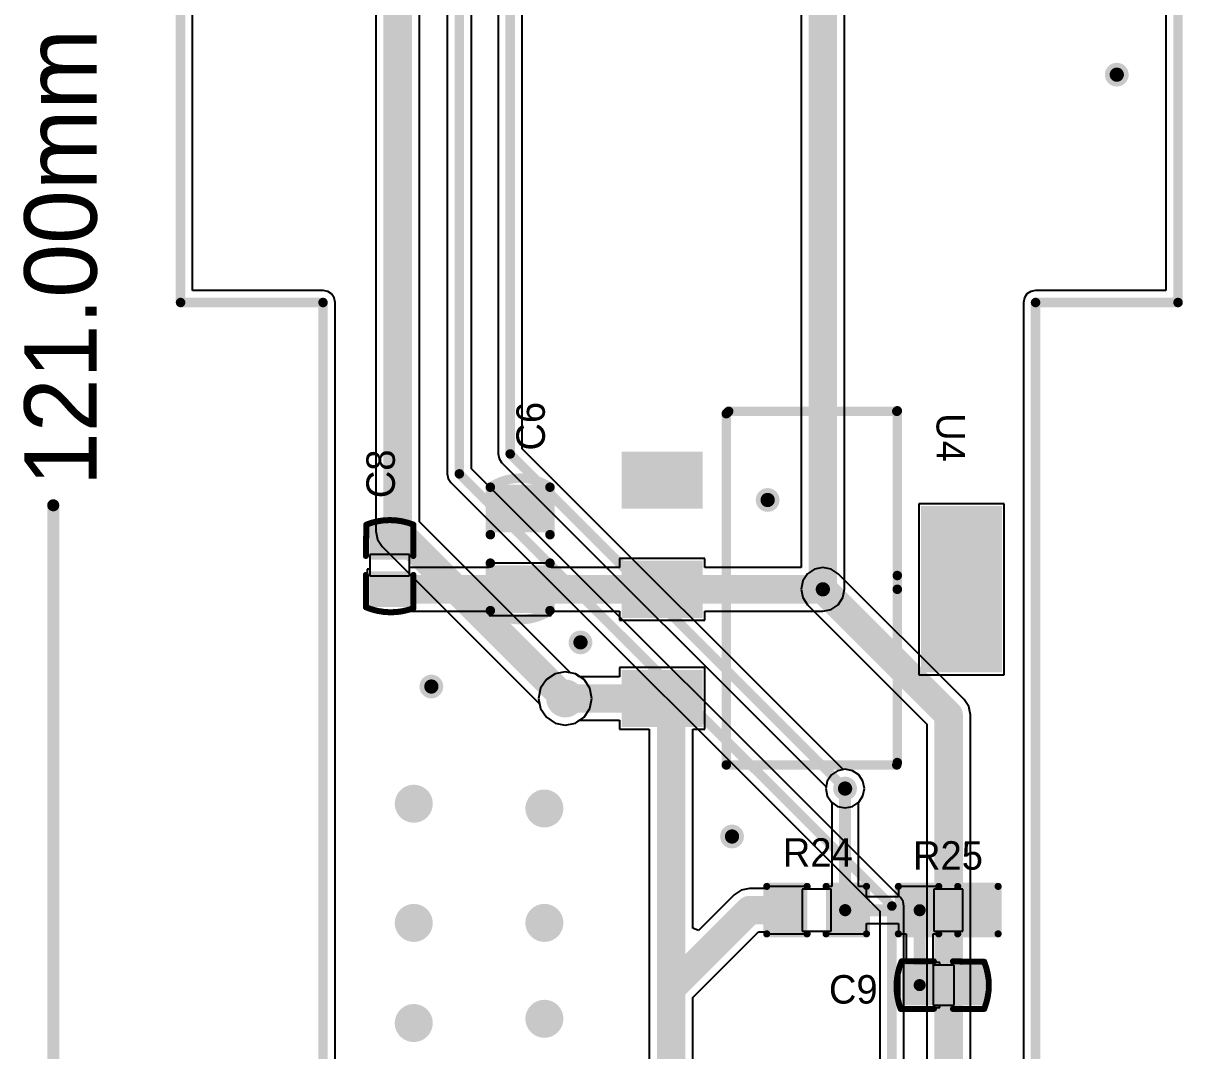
# Model space of a CAD drawing. Extents: x 10.58 to 11.54, y 9.91 to 15.27.
# Drawn here: x 10.578 to 11.539, y 12.021 to 12.873 of the extents above; entities that cross this region are included whole.
import ezdxf

# ---------------------------------------------------------------- set-up
doc = ezdxf.new("R2010")
doc.units = 0
doc.layers.get('0').update_dxf_attribs({"linetype": 'CONTINUOUS'})
for name, color, linetype in [('BOTTOMLAYER', 5, 'CONTINUOUS'), ('KEEPOUTLAYER', 6, 'CONTINUOUS'), ('MULTILAYER', 9, 'CONTINUOUS'), ('TOPLAYER', 1, 'CONTINUOUS'), ('TOPOVERLAY', 2, 'CONTINUOUS'), ('TOPPASTE', 8, 'CONTINUOUS'), ('TOPSOLDER', 216, 'CONTINUOUS'), ('VIAHOLELAYER', 16, 'CONTINUOUS')]:
    doc.layers.add(name, color=color, linetype=linetype)

# ---------------------------------------------------------------- blocks, each defined once
blk = doc.blocks.new('C_0603_18')
at = {"layer": 'TOPLAYER'}
for points in [[(-0.017717, -0.019685), (-0.017717, 0.019685), (-0.049213, -0.019685), (-0.049213, 0.019685)], [(0.049213, -0.019685), (0.049213, 0.019685), (0.017717, -0.019685), (0.017717, 0.019685)]]:
    blk.add_solid(points, dxfattribs=at)
at = {"layer": 'TOPOVERLAY', "const_width": 0.007874}
for points in [[(-0.051181, -0.024708, -0.302775), (-0.051181, 0.024708)], [(0.051181, 0.024708, -0.302775), (0.051181, -0.024708)]]:
    blk.add_lwpolyline(points, format="xyb", dxfattribs=at)
at = {"layer": 'TOPOVERLAY', "const_width": 0.003937}
for points in [[(-0.05315, 0.024708, 1), (-0.049213, 0.024708, 1)], [(-0.05315, 0.024708, 1), (-0.049213, 0.024708, 1)], [(-0.01378, 0.024708, 1), (-0.009843, 0.024708, 1)], [(0.009843, 0.024708, 1), (0.01378, 0.024708, 1)], [(0.049213, 0.024708, 1), (0.05315, 0.024708, 1)], [(0.049213, 0.024708, 1), (0.05315, 0.024708, 1)], [(-0.05315, -0.024708, 1), (-0.049213, -0.024708, 1)], [(-0.05315, -0.024708, 1), (-0.049213, -0.024708, 1)], [(-0.01378, -0.024708, 1), (-0.009843, -0.024708, 1)], [(0.009843, -0.024708, 1), (0.01378, -0.024708, 1)], [(0.049213, -0.024708, 1), (0.05315, -0.024708, 1)], [(0.049213, -0.024708, 1), (0.05315, -0.024708, 1)]]:
    blk.add_lwpolyline(points, format="xyb", close=True, dxfattribs=at)
at = {"layer": 'TOPOVERLAY', "const_width": 0.007874}
for points in [[(-0.011811, 0.024708), (-0.051181, 0.024708)], [(0.051181, 0.024708), (0.011811, 0.024708)], [(-0.011811, -0.024708), (-0.051181, -0.024708)], [(0.051181, -0.024708), (0.011811, -0.024708)]]:
    blk.add_lwpolyline(points, dxfattribs=at)
at = {"layer": 'TOPPASTE'}
for points in [[(-0.017717, -0.019685), (-0.017717, 0.019685), (-0.049213, -0.019685), (-0.049213, 0.019685)], [(0.049213, -0.019685), (0.049213, 0.019685), (0.017717, -0.019685), (0.017717, 0.019685)]]:
    blk.add_solid(points, dxfattribs=at)
at = {"layer": 'TOPSOLDER'}
for points in [[(-0.013717, -0.023685), (-0.013717, 0.023685), (-0.053213, -0.023685), (-0.053213, 0.023685)], [(0.053213, -0.023685), (0.053213, 0.023685), (0.013717, -0.023685), (0.013717, 0.023685)]]:
    blk.add_solid(points, dxfattribs=at)
blk = doc.blocks.new('C_0402_20')
at = {"layer": 'TOPLAYER'}
for p, q in [((0.008518, 0.0165), (-0.008982, 0.0165)), ((-0.008982, 0.0165), (-0.008982, -0.0165)), ((0.008518, -0.016), (0.008518, 0.0165)), ((-0.008982, -0.0165), (0.009018, -0.0165)), ((0.009018, -0.0165), (0.008518, -0.016))]:
    blk.add_line(p, q, dxfattribs=at)
for points in [[(-0.00884, -0.012795), (-0.00884, 0.012795), (-0.030494, -0.012795), (-0.030494, 0.012795)], [(0.03053, -0.012795), (0.03053, 0.012795), (0.008876, -0.012795), (0.008876, 0.012795)]]:
    blk.add_solid(points, dxfattribs=at)
at = {"layer": 'TOPOVERLAY', "const_width": 0.005}
for points in [[(-0.03382, -0.019341, -0.193022), (-0.033854, 0.01965)], [(0.035464, 0.019716, -0.191665), (0.034708, -0.019637)]]:
    blk.add_lwpolyline(points, format="xyb", dxfattribs=at)
at = {"layer": 'TOPOVERLAY', "const_width": 0.0025}
for points in [[(-0.035104, 0.01965, 1), (-0.032604, 0.01965, 1)], [(-0.03509, 0.019685, 1), (-0.03259, 0.019685, 1)], [(-0.009106, 0.019685, 1), (-0.006606, 0.019685, 1)], [(0.006642, 0.019685, 1), (0.009142, 0.019685, 1)], [(0.034214, 0.019716, 1), (0.036714, 0.019716, 1)], [(0.034225, 0.019685, 1), (0.036726, 0.019685, 1)], [(-0.03509, -0.019291, 1), (-0.03259, -0.019291, 1)], [(-0.03507, -0.019341, 1), (-0.03257, -0.019341, 1)], [(-0.009106, -0.019685, 1), (-0.006606, -0.019685, 1)], [(0.006642, -0.019685, 1), (0.009142, -0.019685, 1)], [(0.033438, -0.019685, 1), (0.035938, -0.019685, 1)], [(0.033458, -0.019637, 1), (0.035958, -0.019637, 1)]]:
    blk.add_lwpolyline(points, format="xyb", close=True, dxfattribs=at)
at = {"layer": 'TOPOVERLAY', "const_width": 0.005}
for points in [[(-0.007856, 0.019685), (-0.03384, 0.019685)], [(0.035476, 0.019685), (0.007892, 0.019685)], [(-0.007856, -0.019685), (-0.03384, -0.019291)], [(0.034688, -0.019685), (0.007892, -0.019685)]]:
    blk.add_lwpolyline(points, dxfattribs=at)
at = {"layer": 'TOPPASTE'}
for points in [[(-0.00884, -0.012795), (-0.00884, 0.012795), (-0.030494, -0.012795), (-0.030494, 0.012795)], [(0.03053, -0.012795), (0.03053, 0.012795), (0.008876, -0.012795), (0.008876, 0.012795)]]:
    blk.add_solid(points, dxfattribs=at)
at = {"layer": 'TOPSOLDER'}
for points in [[(-0.00484, -0.016795), (-0.00484, 0.016795), (-0.034494, -0.016795), (-0.034494, 0.016795)], [(0.03453, -0.016795), (0.03453, 0.016795), (0.004876, -0.016795), (0.004876, 0.016795)]]:
    blk.add_solid(points, dxfattribs=at)
blk = doc.blocks.new('C_0402_21')
at = {"layer": 'TOPLAYER'}
for p, q in [((0.008518, 0.0165), (-0.008982, 0.0165)), ((-0.008982, 0.0165), (-0.008982, -0.0165)), ((0.008518, -0.016), (0.008518, 0.0165)), ((-0.008982, -0.0165), (0.009018, -0.0165)), ((0.009018, -0.0165), (0.008518, -0.016))]:
    blk.add_line(p, q, dxfattribs=at)
for points in [[(-0.00884, -0.012795), (-0.00884, 0.012795), (-0.030494, -0.012795), (-0.030494, 0.012795)], [(0.03053, -0.012795), (0.03053, 0.012795), (0.008876, -0.012795), (0.008876, 0.012795)]]:
    blk.add_solid(points, dxfattribs=at)
at = {"layer": 'TOPOVERLAY', "const_width": 0.005}
for points in [[(-0.03382, -0.019341, -0.193022), (-0.033854, 0.01965)], [(0.035464, 0.019716, -0.191665), (0.034708, -0.019637)]]:
    blk.add_lwpolyline(points, format="xyb", dxfattribs=at)
at = {"layer": 'TOPOVERLAY', "const_width": 0.0025}
for points in [[(-0.035104, 0.01965, 1), (-0.032604, 0.01965, 1)], [(-0.03509, 0.019685, 1), (-0.03259, 0.019685, 1)], [(-0.009106, 0.019685, 1), (-0.006606, 0.019685, 1)], [(0.006642, 0.019685, 1), (0.009142, 0.019685, 1)], [(0.034214, 0.019716, 1), (0.036714, 0.019716, 1)], [(0.034225, 0.019685, 1), (0.036726, 0.019685, 1)], [(-0.03509, -0.019291, 1), (-0.03259, -0.019291, 1)], [(-0.03507, -0.019341, 1), (-0.03257, -0.019341, 1)], [(-0.009106, -0.019685, 1), (-0.006606, -0.019685, 1)], [(0.006642, -0.019685, 1), (0.009142, -0.019685, 1)], [(0.033438, -0.019685, 1), (0.035938, -0.019685, 1)], [(0.033458, -0.019637, 1), (0.035958, -0.019637, 1)]]:
    blk.add_lwpolyline(points, format="xyb", close=True, dxfattribs=at)
at = {"layer": 'TOPOVERLAY', "const_width": 0.005}
for points in [[(-0.007856, 0.019685), (-0.03384, 0.019685)], [(0.035476, 0.019685), (0.007892, 0.019685)], [(-0.007856, -0.019685), (-0.03384, -0.019291)], [(0.034688, -0.019685), (0.007892, -0.019685)]]:
    blk.add_lwpolyline(points, dxfattribs=at)
at = {"layer": 'TOPPASTE'}
for points in [[(-0.00884, -0.012795), (-0.00884, 0.012795), (-0.030494, -0.012795), (-0.030494, 0.012795)], [(0.03053, -0.012795), (0.03053, 0.012795), (0.008876, -0.012795), (0.008876, 0.012795)]]:
    blk.add_solid(points, dxfattribs=at)
at = {"layer": 'TOPSOLDER'}
for points in [[(-0.00484, -0.016795), (-0.00484, 0.016795), (-0.034494, -0.016795), (-0.034494, 0.016795)], [(0.03453, -0.016795), (0.03453, 0.016795), (0.004876, -0.016795), (0.004876, 0.016795)]]:
    blk.add_solid(points, dxfattribs=at)
blk = doc.blocks.new('R_0402_50')
at = {"layer": 'TOPLAYER'}
for p, q in [((0.017, 0.0175), (-0.007, 0.0175)), ((-0.007, 0.0175), (-0.007, -0.0175)), ((0.017, -0.0175), (0.017, 0.0175)), ((-0.007, -0.0175), (0.017, -0.0175))]:
    blk.add_line(p, q, dxfattribs=at)
for points in [[(-0.006811, -0.01378), (-0.006811, 0.01378), (-0.030433, -0.01378), (-0.030433, 0.01378)], [(0.040433, -0.01378), (0.040433, 0.01378), (0.016811, -0.01378), (0.016811, 0.01378)]]:
    blk.add_solid(points, dxfattribs=at)
at = {"layer": 'TOPOVERLAY', "const_width": 0.005906}
for points in [[(-0.036339, -0.019685), (-0.036339, 0.019685)], [(-0.036339, 0.019685), (-0.002874, 0.019685)], [(0.012874, 0.019685), (0.046339, 0.019685)], [(0.046339, -0.019685), (0.046339, 0.019685)], [(-0.036339, -0.019685), (-0.002874, -0.019685)], [(0.012874, -0.019685), (0.046339, -0.019685)]]:
    blk.add_lwpolyline(points, dxfattribs=at)
at = {"layer": 'TOPOVERLAY', "const_width": 0.002953}
for points in [[(-0.037815, 0.019685, 1), (-0.034862, 0.019685, 1)], [(-0.037815, 0.019685, 1), (-0.034862, 0.019685, 1)], [(-0.00435, 0.019685, 1), (-0.001398, 0.019685, 1)], [(0.011398, 0.019685, 1), (0.01435, 0.019685, 1)], [(0.044862, 0.019685, 1), (0.047815, 0.019685, 1)], [(0.044862, 0.019685, 1), (0.047815, 0.019685, 1)], [(-0.037815, -0.019685, 1), (-0.034862, -0.019685, 1)], [(-0.037815, -0.019685, 1), (-0.034862, -0.019685, 1)], [(-0.00435, -0.019685, 1), (-0.001398, -0.019685, 1)], [(0.011398, -0.019685, 1), (0.01435, -0.019685, 1)], [(0.044862, -0.019685, 1), (0.047815, -0.019685, 1)], [(0.044862, -0.019685, 1), (0.047815, -0.019685, 1)]]:
    blk.add_lwpolyline(points, format="xyb", close=True, dxfattribs=at)
at = {"layer": 'TOPPASTE'}
for points in [[(-0.006811, -0.01378), (-0.006811, 0.01378), (-0.030433, -0.01378), (-0.030433, 0.01378)], [(0.040433, -0.01378), (0.040433, 0.01378), (0.016811, -0.01378), (0.016811, 0.01378)]]:
    blk.add_solid(points, dxfattribs=at)
at = {"layer": 'TOPSOLDER'}
for points in [[(-0.002811, -0.01778), (-0.002811, 0.01778), (-0.034433, -0.01778), (-0.034433, 0.01778)], [(0.044433, -0.01778), (0.044433, 0.01778), (0.012811, -0.01778), (0.012811, 0.01778)]]:
    blk.add_solid(points, dxfattribs=at)
blk = doc.blocks.new('R_0402_51')
at = {"layer": 'TOPLAYER'}
for p, q in [((0.017, 0.0175), (-0.007, 0.0175)), ((-0.007, 0.0175), (-0.007, -0.0175)), ((0.017, -0.0175), (0.017, 0.0175)), ((-0.007, -0.0175), (0.017, -0.0175))]:
    blk.add_line(p, q, dxfattribs=at)
for points in [[(-0.006811, -0.01378), (-0.006811, 0.01378), (-0.030433, -0.01378), (-0.030433, 0.01378)], [(0.040433, -0.01378), (0.040433, 0.01378), (0.016811, -0.01378), (0.016811, 0.01378)]]:
    blk.add_solid(points, dxfattribs=at)
at = {"layer": 'TOPOVERLAY', "const_width": 0.005906}
for points in [[(-0.036339, -0.019685), (-0.036339, 0.019685)], [(-0.036339, 0.019685), (-0.002874, 0.019685)], [(0.012874, 0.019685), (0.046339, 0.019685)], [(0.046339, -0.019685), (0.046339, 0.019685)], [(-0.036339, -0.019685), (-0.002874, -0.019685)], [(0.012874, -0.019685), (0.046339, -0.019685)]]:
    blk.add_lwpolyline(points, dxfattribs=at)
at = {"layer": 'TOPOVERLAY', "const_width": 0.002953}
for points in [[(-0.037815, 0.019685, 1), (-0.034862, 0.019685, 1)], [(-0.037815, 0.019685, 1), (-0.034862, 0.019685, 1)], [(-0.00435, 0.019685, 1), (-0.001398, 0.019685, 1)], [(0.011398, 0.019685, 1), (0.01435, 0.019685, 1)], [(0.044862, 0.019685, 1), (0.047815, 0.019685, 1)], [(0.044862, 0.019685, 1), (0.047815, 0.019685, 1)], [(-0.037815, -0.019685, 1), (-0.034862, -0.019685, 1)], [(-0.037815, -0.019685, 1), (-0.034862, -0.019685, 1)], [(-0.00435, -0.019685, 1), (-0.001398, -0.019685, 1)], [(0.011398, -0.019685, 1), (0.01435, -0.019685, 1)], [(0.044862, -0.019685, 1), (0.047815, -0.019685, 1)], [(0.044862, -0.019685, 1), (0.047815, -0.019685, 1)]]:
    blk.add_lwpolyline(points, format="xyb", close=True, dxfattribs=at)
at = {"layer": 'TOPPASTE'}
for points in [[(-0.006811, -0.01378), (-0.006811, 0.01378), (-0.030433, -0.01378), (-0.030433, 0.01378)], [(0.040433, -0.01378), (0.040433, 0.01378), (0.016811, -0.01378), (0.016811, 0.01378)]]:
    blk.add_solid(points, dxfattribs=at)
at = {"layer": 'TOPSOLDER'}
for points in [[(-0.002811, -0.01778), (-0.002811, 0.01778), (-0.034433, -0.01778), (-0.034433, 0.01778)], [(0.044433, -0.01778), (0.044433, 0.01778), (0.012811, -0.01778), (0.012811, 0.01778)]]:
    blk.add_solid(points, dxfattribs=at)
blk = doc.blocks.new('SOT_223_60')
at = {"layer": 'TOPLAYER'}
for points in [[(-0.064961, 0.153543), (-0.064961, 0.094488), (0.064961, 0.153543), (0.064961, 0.094488)], [(-0.110236, -0.094488), (-0.110236, -0.153543), (-0.070866, -0.094488), (-0.070866, -0.153543)], [(-0.019685, -0.094488), (-0.019685, -0.153543), (0.019685, -0.094488), (0.019685, -0.153543)], [(0.070866, -0.094488), (0.070866, -0.153543), (0.110236, -0.094488), (0.110236, -0.153543)]]:
    blk.add_solid(points, dxfattribs=at)
at = {"layer": 'TOPOVERLAY', "const_width": 0.007874}
for points in [[(0, 0.070866), (-0.148032, 0.070866)], [(-0.147638, -0.068898), (-0.147638, 0.070472)], [(0.143701, 0.070866), (-0.011417, 0.070866)], [(0.145669, -0.070866), (0.145669, 0.070472)], [(-0.145669, -0.070866), (-0.147638, -0.068898)], [(0.145669, -0.070866), (-0.145669, -0.070866)]]:
    blk.add_lwpolyline(points, dxfattribs=at)
at = {"layer": 'TOPOVERLAY', "const_width": 0.003937}
for points in [[(-0.15, 0.070866, 1), (-0.146063, 0.070866, 1)], [(-0.149606, 0.070472, 1), (-0.145669, 0.070472, 1)], [(-0.013386, 0.070866, 1), (-0.009449, 0.070866, 1)], [(-0.001969, 0.070866, 1), (0.001969, 0.070866, 1)], [(0.141732, 0.070866, 1), (0.145669, 0.070866, 1)], [(0.143701, 0.070472, 1), (0.147638, 0.070472, 1)], [(-0.149606, -0.068898, 1), (-0.145669, -0.068898, 1)], [(-0.149606, -0.068898, 1), (-0.145669, -0.068898, 1)], [(-0.147638, -0.070866, 1), (-0.143701, -0.070866, 1)], [(-0.147638, -0.070866, 1), (-0.143701, -0.070866, 1)], [(0.143701, -0.070866, 1), (0.147638, -0.070866, 1)], [(0.143701, -0.070866, 1), (0.147638, -0.070866, 1)]]:
    blk.add_lwpolyline(points, format="xyb", close=True, dxfattribs=at)
at = {"layer": 'TOPPASTE'}
for points in [[(-0.064961, 0.153543), (-0.064961, 0.094488), (0.064961, 0.153543), (0.064961, 0.094488)], [(-0.110236, -0.094488), (-0.110236, -0.153543), (-0.070866, -0.094488), (-0.070866, -0.153543)], [(-0.019685, -0.094488), (-0.019685, -0.153543), (0.019685, -0.094488), (0.019685, -0.153543)], [(0.070866, -0.094488), (0.070866, -0.153543), (0.110236, -0.094488), (0.110236, -0.153543)]]:
    blk.add_solid(points, dxfattribs=at)
at = {"layer": 'TOPSOLDER'}
for points in [[(-0.068961, 0.157543), (-0.068961, 0.090488), (0.068961, 0.157543), (0.068961, 0.090488)], [(-0.114236, -0.090488), (-0.114236, -0.157543), (-0.066866, -0.090488), (-0.066866, -0.157543)], [(-0.023685, -0.090488), (-0.023685, -0.157543), (0.023685, -0.090488), (0.023685, -0.157543)], [(0.066866, -0.090488), (0.066866, -0.157543), (0.114236, -0.090488), (0.114236, -0.157543)]]:
    blk.add_solid(points, dxfattribs=at)

msp = doc.modelspace()

# ---------------------------------------------------------------- linework, layer by layer
at = {"layer": 'BOTTOMLAYER'}
for p, q in [((11.525096, 15.092065), (11.525096, 12.651505)), ((10.718394, 12.651505), (10.718394, 14.576317)), ((10.870216, 14.324018), (10.870216, 12.451951)), ((10.949497, 12.503501), (10.949497, 13.443538)), ((10.971552, 13.385959), (10.971552, 12.51588)), ((10.991622, 12.520037), (10.991622, 13.381802)), ((10.906344, 12.459433), (10.906344, 13.362026)), ((10.929426, 13.364629), (10.929426, 12.499345)), ((10.826469, 12.651505), (10.718394, 12.651505)), ((10.830309, 12.650741), (10.826469, 12.651505)), ((10.833565, 12.648565), (10.830309, 12.650741)), ((10.83574, 12.64531), (10.833565, 12.648565)), ((11.409925, 12.648565), (11.407749, 12.64531)), ((11.41318, 12.650741), (11.409925, 12.648565)), ((11.417021, 12.651505), (11.41318, 12.650741)), ((11.525096, 12.651505), (11.417021, 12.651505)), ((10.836504, 12.641469), (10.83574, 12.64531)), ((10.836504, 10.348354), (10.836504, 12.641469)), ((11.407749, 12.64531), (11.406985, 12.641469)), ((11.406985, 12.641469), (11.406985, 10.706622)), ((10.971552, 12.51588), (10.971552, 12.51588)), ((10.971552, 12.51588), (10.971552, 12.51588)), ((10.971552, 12.51588), (10.972316, 12.51204)), ((11.257591, 12.254068), (10.991622, 12.520037)), ((10.972316, 12.51204), (10.974491, 12.508784)), ((10.974491, 12.508784), (11.243399, 12.239876)), ((10.929426, 12.499345), (10.929426, 12.499345)), ((10.929426, 12.499345), (10.929426, 12.499345)), ((10.929426, 12.499345), (10.93019, 12.495504)), ((10.93019, 12.495504), (10.932365, 12.492249)), ((11.305033, 12.147965), (10.949497, 12.503501)), ((10.932365, 12.492249), (11.287902, 12.136712)), ((11.031511, 12.334266), (10.906344, 12.459433)), ((10.870216, 12.451951), (10.870216, 12.451951)), ((10.870216, 12.451951), (10.870216, 12.451951)), ((10.870216, 12.451951), (10.871591, 12.445038)), ((10.871591, 12.445038), (10.875507, 12.439178)), ((10.875507, 12.439178), (11.005965, 12.30872)), ((11.233804, 12.420289), (11.227944, 12.416374)), ((11.240717, 12.421664), (11.233804, 12.420289)), ((11.24763, 12.420289), (11.240717, 12.421664)), ((11.25349, 12.416374), (11.24763, 12.420289)), ((11.224028, 12.410513), (11.222653, 12.403601)), ((11.227944, 12.416374), (11.224028, 12.410513)), ((11.357746, 12.312118), (11.25349, 12.416374)), ((11.222653, 12.403601), (11.224028, 12.396688)), ((11.224028, 12.396688), (11.227944, 12.390828)), ((11.227944, 12.390828), (11.326909, 12.291863)), ((11.03563, 12.333447), (11.031511, 12.334266)), ((11.042793, 12.328661), (11.03563, 12.333447)), ((11.047579, 12.321498), (11.042793, 12.328661)), ((11.049259, 12.313049), (11.047579, 12.321498)), ((11.047579, 12.304601), (11.049259, 12.313049)), ((11.361662, 12.306257), (11.357746, 12.312118)), ((11.005965, 12.30872), (11.006785, 12.304601)), ((11.006785, 12.304601), (11.01157, 12.297438)), ((11.042793, 12.297438), (11.047579, 12.304601)), ((11.363037, 12.299345), (11.361662, 12.306257)), ((11.01157, 12.297438), (11.018733, 12.292652)), ((11.03563, 12.292652), (11.042793, 12.297438)), ((11.363037, 11.832416), (11.363037, 12.299345)), ((11.363037, 12.299345), (11.363037, 12.299345)), ((11.363037, 12.299345), (11.363037, 12.299345)), ((11.363037, 12.299345), (11.363037, 12.299345)), ((11.363037, 12.299345), (11.363037, 12.299345)), ((11.363037, 12.299345), (11.363037, 12.299345)), ((11.363037, 12.299345), (11.363037, 12.299345)), ((11.363037, 12.299345), (11.363037, 12.299345)), ((11.363037, 12.299345), (11.363037, 12.299345)), ((11.363037, 12.299345), (11.363037, 12.299345)), ((11.363037, 12.299345), (11.363037, 12.299345)), ((11.018733, 12.292652), (11.027182, 12.290972)), ((11.027182, 12.290972), (11.03563, 12.292652)), ((11.326909, 12.291863), (11.326909, 11.832416)), ((11.259146, 12.254378), (11.257591, 12.254068)), ((11.265291, 12.253155), (11.259146, 12.254378)), ((11.2705, 12.249675), (11.265291, 12.253155)), ((11.273981, 12.244466), (11.2705, 12.249675)), ((11.243399, 12.239876), (11.24309, 12.238321)), ((11.24309, 12.238321), (11.244312, 12.232176)), ((11.275203, 12.238321), (11.273981, 12.244466)), ((11.273981, 12.232176), (11.275203, 12.238321)), ((11.244312, 12.232176), (11.247792, 12.226967)), ((11.247792, 12.226967), (11.253002, 12.223487)), ((11.265291, 12.223487), (11.2705, 12.226967)), ((11.2705, 12.226967), (11.273981, 12.232176)), ((11.253002, 12.223487), (11.259146, 12.222265)), ((11.259146, 12.222265), (11.265291, 12.223487)), ((11.307208, 12.144709), (11.305033, 12.147965)), ((11.307972, 12.140869), (11.307208, 12.144709)), ((11.307972, 11.970055), (11.307972, 12.140869)), ((11.287902, 12.136712), (11.287902, 11.970055))]:
    msp.add_line(p, q, dxfattribs=at)
for points, const_width in [([(10.88828, 12.451951), (10.88828, 14.335959)], 0.023622), ([(10.939461, 12.499345), (10.939461, 13.448951)], 0.007874), ([(10.981587, 12.51588), (10.981587, 13.385959)], 0.007874), ([(10.981587, 12.51588), (11.259146, 12.238321)], 0.007874), ([(10.939461, 12.499345), (11.297937, 12.140869)], 0.007874), ([(10.88828, 12.451951), (11.027182, 12.313049)], 0.023622), ([(11.240717, 12.403601), (11.344973, 12.299345)], 0.023622), ([(11.344973, 11.832416), (11.344973, 12.299345)], 0.023622), ([(11.297937, 11.95782), (11.297937, 12.140869)], 0.007874)]:
    msp.add_lwpolyline(points, dxfattribs=dict(at, const_width=const_width))
for points, const_width in [([(11.479422, 12.830447, 1), (11.489264, 12.830447, 1)], 0.009843), ([(10.979619, 12.51588, 1), (10.983556, 12.51588, 1)], 0.003937), ([(10.979619, 12.51588, 1), (10.983556, 12.51588, 1)], 0.003937), ([(10.937493, 12.499345, 1), (10.94143, 12.499345, 1)], 0.003937), ([(10.937493, 12.499345, 1), (10.94143, 12.499345, 1)], 0.003937), ([(11.190052, 12.477691, 1), (11.199894, 12.477691, 1)], 0.009843), ([(10.882375, 12.451951, 1), (10.894186, 12.451951, 1)], 0.011811), ([(10.882375, 12.451951, 1), (10.894186, 12.451951, 1)], 0.011811), ([(11.234812, 12.403601, 1), (11.246623, 12.403601, 1)], 0.011811), ([(11.235796, 12.403601, 1), (11.245638, 12.403601, 1)], 0.009843), ([(11.034934, 12.359581, 1), (11.044776, 12.359581, 1)], 0.009843), ([(10.911312, 12.322967, 1), (10.921154, 12.322967, 1)], 0.009843), ([(11.019308, 12.313049, 1), (11.035056, 12.313049, 1)], 0.015748), ([(11.021276, 12.313049, 1), (11.033087, 12.313049, 1)], 0.011811), ([(11.339068, 12.299345, 1), (11.350879, 12.299345, 1)], 0.011811), ([(11.339068, 12.299345, 1), (11.350879, 12.299345, 1)], 0.011811), ([(11.254225, 12.238321, 1), (11.264067, 12.238321, 1)], 0.009843), ([(10.893792, 12.225723, 1), (10.90954, 12.225723, 1)], 0.015748), ([(11.00206, 12.221786, 1), (11.017808, 12.221786, 1)], 0.015748), ([(11.257178, 12.238321, 1), (11.261115, 12.238321, 1)], 0.003937), ([(11.160524, 12.198557, 1), (11.170367, 12.198557, 1)], 0.009843), ([(10.893792, 12.126904, 1), (10.90954, 12.126904, 1)], 0.015748), ([(11.00206, 12.126904, 1), (11.017808, 12.126904, 1)], 0.015748), ([(11.295968, 12.140869, 1), (11.299905, 12.140869, 1)], 0.003937), ([(11.295968, 12.140869, 1), (11.299905, 12.140869, 1)], 0.003937), ([(11.00206, 12.047376, 1), (11.017808, 12.047376, 1)], 0.015748), ([(10.893792, 12.043833, 1), (10.90954, 12.043833, 1)], 0.015748)]:
    msp.add_lwpolyline(points, format="xyb", close=True, dxfattribs=dict(at, const_width=const_width))
at = {"layer": 'KEEPOUTLAYER'}
for points, const_width in [([(11.535131, 12.641469), (11.535131, 15.102101)], 0.007874), ([(10.708359, 12.641469), (10.708359, 14.586352)], 0.007874), ([(10.708359, 12.641469), (10.826469, 12.641469)], 0.007874), ([(10.826469, 10.338318), (10.826469, 12.641469)], 0.007874), ([(11.417021, 12.641469), (11.535131, 12.641469)], 0.007874), ([(11.417021, 10.696586), (11.417021, 12.641469)], 0.007874), ([(10.602847, 10.338318), (10.602847, 12.473279)], 0.01)]:
    msp.add_lwpolyline(points, dxfattribs=dict(at, const_width=const_width))
for points, const_width in [([(10.70639, 12.641469, 1), (10.710327, 12.641469, 1)], 0.003937), ([(10.70639, 12.641469, 1), (10.710327, 12.641469, 1)], 0.003937), ([(10.824501, 12.641469, 1), (10.828438, 12.641469, 1)], 0.003937), ([(10.824501, 12.641469, 1), (10.828438, 12.641469, 1)], 0.003937), ([(11.415052, 12.641469, 1), (11.418989, 12.641469, 1)], 0.003937), ([(11.415052, 12.641469, 1), (11.418989, 12.641469, 1)], 0.003937), ([(11.533162, 12.641469, 1), (11.537099, 12.641469, 1)], 0.003937), ([(11.533162, 12.641469, 1), (11.537099, 12.641469, 1)], 0.003937), ([(10.600347, 12.473279, 1), (10.605347, 12.473279, 1)], 0.005)]:
    msp.add_lwpolyline(points, format="xyb", close=True, dxfattribs=dict(at, const_width=const_width))
at = {"layer": 'MULTILAYER'}
for points, const_width in [([(11.479422, 12.830447, 1), (11.489264, 12.830447, 1)], 0.009843), ([(11.190052, 12.477691, 1), (11.199894, 12.477691, 1)], 0.009843), ([(11.235796, 12.403601, 1), (11.245638, 12.403601, 1)], 0.009843), ([(11.034934, 12.359581, 1), (11.044776, 12.359581, 1)], 0.009843), ([(10.911312, 12.322967, 1), (10.921154, 12.322967, 1)], 0.009843), ([(11.019308, 12.313049, 1), (11.035056, 12.313049, 1)], 0.015748), ([(11.254225, 12.238321, 1), (11.264067, 12.238321, 1)], 0.009843), ([(10.893792, 12.225723, 1), (10.90954, 12.225723, 1)], 0.015748), ([(11.00206, 12.221786, 1), (11.017808, 12.221786, 1)], 0.015748), ([(11.160524, 12.198557, 1), (11.170367, 12.198557, 1)], 0.009843), ([(10.893792, 12.126904, 1), (10.90954, 12.126904, 1)], 0.015748), ([(11.00206, 12.126904, 1), (11.017808, 12.126904, 1)], 0.015748), ([(11.00206, 12.047376, 1), (11.017808, 12.047376, 1)], 0.015748), ([(10.893792, 12.043833, 1), (10.90954, 12.043833, 1)], 0.015748)]:
    msp.add_lwpolyline(points, format="xyb", close=True, dxfattribs=dict(at, const_width=const_width))
at = {"layer": 'TOPLAYER'}
for p, q in [((10.718394, 12.651505), (10.718394, 14.576317)), ((11.525096, 12.923293), (11.525096, 12.651505)), ((11.222653, 12.888401), (11.222653, 12.421664)), ((11.258781, 12.403601), (11.258781, 12.886216)), ((10.826469, 12.651505), (10.718394, 12.651505)), ((10.830309, 12.650741), (10.826469, 12.651505)), ((10.833565, 12.648565), (10.830309, 12.650741)), ((10.83574, 12.64531), (10.833565, 12.648565)), ((11.409925, 12.648565), (11.407749, 12.64531)), ((11.41318, 12.650741), (11.409925, 12.648565)), ((11.417021, 12.651505), (11.41318, 12.650741)), ((11.525096, 12.651505), (11.417021, 12.651505)), ((10.836504, 12.641469), (10.83574, 12.64531)), ((10.836504, 11.660634), (10.836504, 12.641469)), ((11.407749, 12.64531), (11.406985, 12.641469)), ((11.406985, 12.641469), (11.406985, 10.706622)), ((11.391008, 12.474467), (11.320142, 12.474467)), ((11.320142, 12.474467), (11.320142, 12.332735)), ((11.391008, 12.332735), (11.391008, 12.474467)), ((10.898159, 12.432383), (10.865159, 12.432383)), ((10.865159, 12.432383), (10.865159, 12.42043)), ((10.898159, 12.421664), (10.898159, 12.432383)), ((11.142976, 12.429191), (11.07211, 12.429191)), ((11.07211, 12.429191), (11.07211, 12.421664)), ((11.142976, 12.421664), (11.142976, 12.429191)), ((10.865159, 12.42043), (10.862958, 12.42043)), ((10.862958, 12.42043), (10.862958, 12.386965)), ((10.964268, 12.421664), (10.898159, 12.421664)), ((11.015449, 12.425289), (10.964268, 12.425289)), ((10.964268, 12.425289), (10.964268, 12.421664)), ((11.015449, 12.421664), (11.015449, 12.425289)), ((11.07211, 12.421664), (11.015449, 12.421664)), ((11.222653, 12.421664), (11.142976, 12.421664)), ((11.257406, 12.396688), (11.258781, 12.403601)), ((11.24763, 12.386912), (11.25349, 12.390828)), ((11.25349, 12.390828), (11.257406, 12.396688)), ((10.862958, 12.386965), (10.874763, 12.386965)), ((10.874763, 12.386965), (10.874843, 12.386912)), ((10.874843, 12.386912), (10.881756, 12.385537)), ((10.881756, 12.385537), (10.964268, 12.385537)), ((10.964268, 12.385537), (10.964268, 12.381982)), ((10.964268, 12.381982), (11.015449, 12.381982)), ((11.015449, 12.381982), (11.015449, 12.385537)), ((11.015449, 12.385537), (11.07211, 12.385537)), ((11.07211, 12.385537), (11.07211, 12.37801)), ((11.142976, 12.37801), (11.142976, 12.385537)), ((11.142976, 12.385537), (11.240717, 12.385537)), ((11.240717, 12.385537), (11.24763, 12.386912)), ((11.07211, 12.37801), (11.142976, 12.37801)), ((11.018733, 12.333447), (11.01157, 12.328661)), ((11.027182, 12.335127), (11.018733, 12.333447)), ((11.03563, 12.333447), (11.027182, 12.335127)), ((11.039123, 12.331113), (11.03563, 12.333447)), ((11.142976, 12.33864), (11.07211, 12.33864)), ((11.07211, 12.33864), (11.07211, 12.331113)), ((11.142976, 12.287459), (11.142976, 12.33864)), ((11.320142, 12.332735), (11.391008, 12.332735)), ((11.01157, 12.328661), (11.006785, 12.321498)), ((11.07211, 12.331113), (11.039123, 12.331113)), ((11.006785, 12.321498), (11.005104, 12.313049)), ((11.005104, 12.313049), (11.006785, 12.304601)), ((11.006785, 12.304601), (11.01157, 12.297438)), ((11.01157, 12.297438), (11.018733, 12.292652)), ((11.03563, 12.292652), (11.039123, 12.294986)), ((11.039123, 12.294986), (11.07211, 12.294986)), ((11.07211, 12.294986), (11.07211, 12.287459)), ((11.018733, 12.292652), (11.027182, 12.290972)), ((11.027182, 12.290972), (11.03563, 12.292652)), ((11.07211, 12.287459), (11.096895, 12.287459)), ((11.096895, 12.287459), (11.096895, 12.07248)), ((11.133022, 12.122623), (11.133022, 12.287459)), ((11.133022, 12.287459), (11.142976, 12.287459)), ((11.259146, 12.254378), (11.253002, 12.253155)), ((11.265291, 12.253155), (11.259146, 12.254378)), ((11.247792, 12.249675), (11.244312, 12.244466)), ((11.253002, 12.253155), (11.247792, 12.249675)), ((11.2705, 12.249675), (11.265291, 12.253155)), ((11.273981, 12.244466), (11.2705, 12.249675)), ((11.244312, 12.244466), (11.24309, 12.238321)), ((11.24309, 12.238321), (11.244312, 12.232176)), ((11.275203, 12.238321), (11.273981, 12.244466)), ((11.273981, 12.232176), (11.275203, 12.238321)), ((11.244312, 12.232176), (11.247792, 12.226967)), ((11.247792, 12.226967), (11.248062, 12.226788)), ((11.248062, 12.226788), (11.248062, 12.157186)), ((11.2703, 12.226834), (11.2705, 12.226967)), ((11.2703, 12.157186), (11.2703, 12.226834)), ((11.2705, 12.226967), (11.273981, 12.232176)), ((11.167206, 12.150274), (11.137642, 12.120709)), ((11.173067, 12.154189), (11.167206, 12.150274)), ((11.179979, 12.155564), (11.173067, 12.154189)), ((11.19422, 12.155564), (11.179979, 12.155564)), ((11.229653, 12.157186), (11.19422, 12.157186)), ((11.19422, 12.157186), (11.19422, 12.155564)), ((11.229653, 12.155001), (11.229653, 12.157186)), ((11.241464, 12.155001), (11.229653, 12.155001)), ((11.248062, 12.157186), (11.241464, 12.157186)), ((11.241464, 12.157186), (11.241464, 12.155001)), ((11.276897, 12.157186), (11.2703, 12.157186)), ((11.276897, 12.148539), (11.276897, 12.157186)), ((11.338753, 12.157186), (11.30332, 12.157186)), ((11.30332, 12.157186), (11.30332, 12.148539)), ((11.338753, 12.155001), (11.338753, 12.157186)), ((11.356659, 12.155001), (11.338753, 12.155001)), ((11.356659, 12.120001), (11.356659, 12.155001)), ((11.30332, 12.148539), (11.276897, 12.148539)), ((11.137642, 12.120709), (11.133022, 12.122623)), ((11.229653, 12.117816), (11.229653, 12.120001)), ((11.229653, 12.120001), (11.241464, 12.120001)), ((11.241464, 12.120001), (11.241464, 12.117816)), ((11.276897, 12.117816), (11.276897, 12.1263)), ((11.276897, 12.1263), (11.30332, 12.1263)), ((11.30332, 12.1263), (11.30332, 12.117816)), ((11.338753, 12.117816), (11.338753, 12.120001)), ((11.338753, 12.120001), (11.356659, 12.120001)), ((11.133022, 12.064998), (11.187461, 12.119437)), ((11.187461, 12.119437), (11.19422, 12.119437)), ((11.19422, 12.119437), (11.19422, 12.117816)), ((11.19422, 12.117816), (11.229653, 12.117816)), ((11.241464, 12.117816), (11.276897, 12.117816)), ((11.30332, 12.117816), (11.309837, 12.117816)), ((11.309837, 12.117816), (11.309837, 12.094001)), ((11.332075, 12.094001), (11.332075, 12.117816)), ((11.332075, 12.117816), (11.338753, 12.117816)), ((11.309837, 12.094001), (11.304224, 12.094001)), ((11.304224, 12.094001), (11.304224, 12.0566)), ((11.337688, 12.094001), (11.332075, 12.094001)), ((11.337688, 12.091801), (11.337688, 12.094001)), ((11.349641, 12.091801), (11.337688, 12.091801)), ((11.349641, 12.058801), (11.349641, 12.091801)), ((11.096895, 12.07248), (11.096895, 11.905306)), ((11.133022, 11.905306), (11.133022, 12.064998)), ((11.304224, 12.0566), (11.337688, 12.0566)), ((11.337688, 12.0566), (11.337688, 12.058801)), ((11.337688, 12.058801), (11.349641, 12.058801))]:
    msp.add_line(p, q, dxfattribs=at)
for points, const_width in [([(11.240717, 12.403601), (11.240717, 12.904737)], 0.023622), ([(10.881756, 12.403601), (11.107543, 12.403601)], 0.023622), ([(11.107543, 12.403601), (11.240717, 12.403601)], 0.023622), ([(11.027182, 12.313049), (11.107543, 12.313049)], 0.023622), ([(11.114959, 12.07248), (11.114959, 12.305634)], 0.023622), ([(11.259181, 12.137501), (11.259181, 12.238286)], 0.01), ([(11.259146, 12.238321), (11.259181, 12.238286)], 0.007874), ([(11.114959, 12.07248), (11.179979, 12.137501)], 0.023622), ([(11.179979, 12.137501), (11.211937, 12.137501)], 0.023622), ([(11.259262, 12.13742), (11.320956, 12.13742)], 0.01), ([(11.320956, 12.075301), (11.320956, 12.13742)], 0.01), ([(11.114959, 11.849401), (11.114959, 12.07248)], 0.023622)]:
    msp.add_lwpolyline(points, dxfattribs=dict(at, const_width=const_width))
for points, const_width in [([(11.479422, 12.830447, 1), (11.489264, 12.830447, 1)], 0.009843), ([(11.190052, 12.477691, 1), (11.199894, 12.477691, 1)], 0.009843), ([(10.87585, 12.403601, 1), (10.887661, 12.403601, 1)], 0.011811), ([(11.101638, 12.403601, 1), (11.113449, 12.403601, 1)], 0.011811), ([(11.101638, 12.403601, 1), (11.113449, 12.403601, 1)], 0.011811), ([(11.234812, 12.403601, 1), (11.246623, 12.403601, 1)], 0.011811), ([(11.234812, 12.403601, 1), (11.246623, 12.403601, 1)], 0.011811), ([(11.235796, 12.403601, 1), (11.245638, 12.403601, 1)], 0.009843), ([(11.034934, 12.359581, 1), (11.044776, 12.359581, 1)], 0.009843), ([(10.911312, 12.322967, 1), (10.921154, 12.322967, 1)], 0.009843), ([(11.019308, 12.313049, 1), (11.035056, 12.313049, 1)], 0.015748), ([(11.021276, 12.313049, 1), (11.033087, 12.313049, 1)], 0.011811), ([(11.101638, 12.313049, 1), (11.113449, 12.313049, 1)], 0.011811), ([(11.109053, 12.305634, 1), (11.120864, 12.305634, 1)], 0.011811), ([(11.254225, 12.238321, 1), (11.264067, 12.238321, 1)], 0.009843), ([(10.893792, 12.225723, 1), (10.90954, 12.225723, 1)], 0.015748), ([(11.00206, 12.221786, 1), (11.017808, 12.221786, 1)], 0.015748), ([(11.256681, 12.238286, 1), (11.261681, 12.238286, 1)], 0.005), ([(11.257178, 12.238321, 1), (11.261115, 12.238321, 1)], 0.003937), ([(11.257212, 12.238286, 1), (11.261149, 12.238286, 1)], 0.003937), ([(11.160524, 12.198557, 1), (11.170367, 12.198557, 1)], 0.009843), ([(11.174074, 12.137501, 1), (11.185885, 12.137501, 1)], 0.011811), ([(11.174074, 12.137501, 1), (11.185885, 12.137501, 1)], 0.011811), ([(11.206031, 12.137501, 1), (11.217842, 12.137501, 1)], 0.011811), ([(10.893792, 12.126904, 1), (10.90954, 12.126904, 1)], 0.015748), ([(11.00206, 12.126904, 1), (11.017808, 12.126904, 1)], 0.015748), ([(11.256681, 12.137501, 1), (11.261681, 12.137501, 1)], 0.005), ([(11.256762, 12.13742, 1), (11.261762, 12.13742, 1)], 0.005), ([(11.318456, 12.13742, 1), (11.323456, 12.13742, 1)], 0.005), ([(11.318456, 12.13742, 1), (11.323456, 12.13742, 1)], 0.005), ([(11.109053, 12.07248, 1), (11.120864, 12.07248, 1)], 0.011811), ([(11.109053, 12.07248, 1), (11.120864, 12.07248, 1)], 0.011811), ([(11.109053, 12.07248, 1), (11.120864, 12.07248, 1)], 0.011811), ([(11.318456, 12.075301, 1), (11.323456, 12.075301, 1)], 0.005), ([(11.00206, 12.047376, 1), (11.017808, 12.047376, 1)], 0.015748), ([(10.893792, 12.043833, 1), (10.90954, 12.043833, 1)], 0.015748)]:
    msp.add_lwpolyline(points, format="xyb", close=True, dxfattribs=dict(at, const_width=const_width))
at = {"layer": 'VIAHOLELAYER'}
for points, const_width in [([(11.48139, 12.830447, 1), (11.487296, 12.830447, 1)], 0.005906), ([(11.19202, 12.477691, 1), (11.197926, 12.477691, 1)], 0.005906), ([(11.237764, 12.403601, 1), (11.24367, 12.403601, 1)], 0.005906), ([(11.036902, 12.359581, 1), (11.042808, 12.359581, 1)], 0.005906), ([(10.91328, 12.322967, 1), (10.919185, 12.322967, 1)], 0.005906), ([(11.021276, 12.313049, 1), (11.033087, 12.313049, 1)], 0.011811), ([(10.89576, 12.225723, 1), (10.907571, 12.225723, 1)], 0.011811), ([(11.256194, 12.238321, 1), (11.262099, 12.238321, 1)], 0.005906), ([(11.004028, 12.221786, 1), (11.015839, 12.221786, 1)], 0.011811), ([(11.162493, 12.198557, 1), (11.168398, 12.198557, 1)], 0.005906), ([(10.89576, 12.126904, 1), (10.907571, 12.126904, 1)], 0.011811), ([(11.004028, 12.126904, 1), (11.015839, 12.126904, 1)], 0.011811), ([(10.89576, 12.043833, 1), (10.907571, 12.043833, 1)], 0.011811), ([(11.004028, 12.047376, 1), (11.015839, 12.047376, 1)], 0.011811)]:
    msp.add_lwpolyline(points, format="xyb", close=True, dxfattribs=dict(at, const_width=const_width))

# ---------------------------------------------------------------- block references
for name, p, rotation in [('SOT_223_60', (11.231559, 12.403601), 270), ('C_0603_18', (10.989859, 12.437101), 270), ('C_0402_20', (10.881659, 12.423401), 270), ('R_0402_50', (11.230559, 12.137501), 360), ('R_0402_51', (11.339659, 12.137501), 360), ('C_0402_21', (11.340659, 12.075301), 180)]:
    msp.add_blockref(name, p, dxfattribs=dict(rotation=rotation))

# ---------------------------------------------------------------- texts
at = {"layer": 'KEEPOUTLAYER'}
msp.add_text('121.00mm', height=0.06, rotation=90, dxfattribs=at).set_placement((10.638837, 12.489279))
at = {"layer": 'TOPOVERLAY'}
for s, rotation, p in [('C6', 90, (11.010327, 12.518663)), ('U4', 270, (11.334938, 12.549675)), ('C8', 90, (10.886, 12.479174)), ('R24', 360, (11.207506, 12.173486)), ('C9', 360, (11.24576, 12.059975))]:
    msp.add_text(s, height=0.023622, rotation=rotation, dxfattribs=at).set_placement(p)
msp.add_text('R25', height=0.023622, dxfattribs=at).set_placement((11.315461, 12.17103))

doc.saveas('drawing.dxf')
